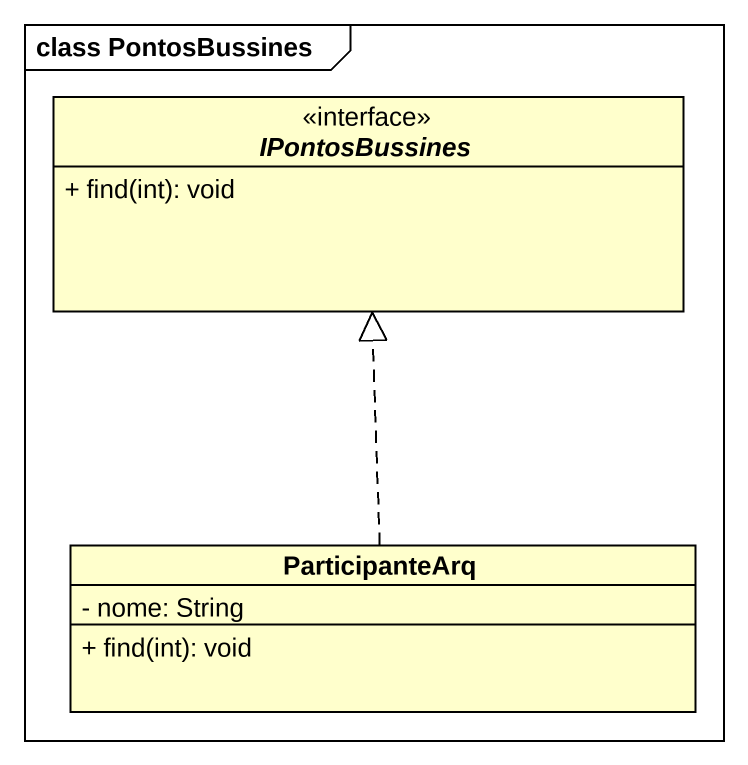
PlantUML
@startuml
mainframe class PontosBussines
hide circle
hide empty members
skinparam classAttributeIconSize 0
interface IPontosBussines <<interface>> {
  + find(int): void
}
class ParticipanteArq {
  - nome: String
  + find(int): void
}
ParticipanteArq .up.|> IPontosBussines
@enduml
